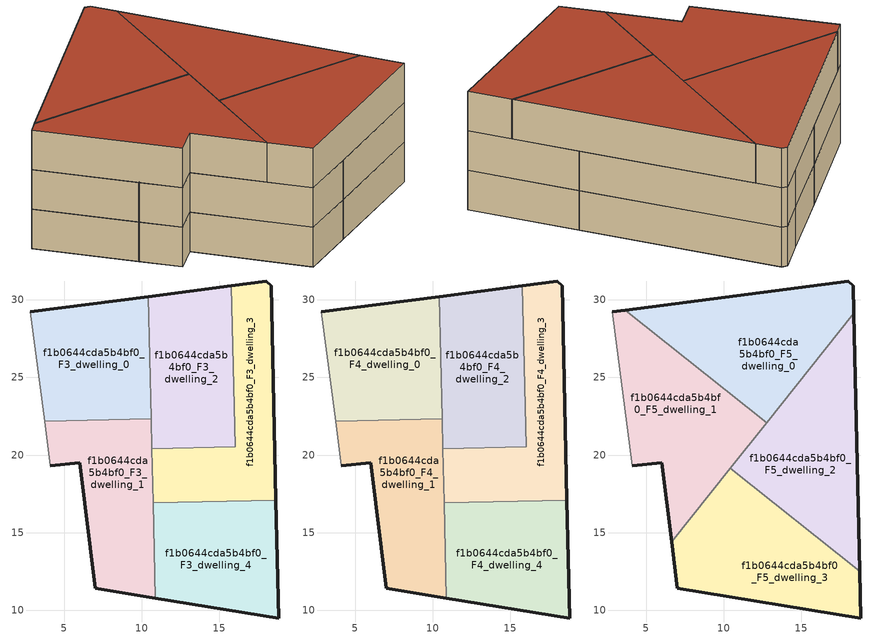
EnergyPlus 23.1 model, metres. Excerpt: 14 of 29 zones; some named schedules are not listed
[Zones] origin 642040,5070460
f1b0644cda5b4bf0_F3_dwelling_0
 floor to f1b0644cda5b4bf0_F2_dwelling_0 (EU_floor_Construction): 10.61,22.33 10.42,30.22 2.82,29.22 3.74,22.17 z9
 wall outside (EU_wall_Construction): 2.82,29.22 10.42,30.22 z9:12
 wall adiabatic (EU_wall_Construction): 3.74,22.17 2.82,29.22 z9:12
 wall to f1b0644cda5b4bf0_F3_dwelling_1 (EU_wall_Construction): 10.61,22.33 3.74,22.17 z9:12
 wall to f1b0644cda5b4bf0_F3_dwelling_2 (EU_wall_Construction): 10.42,30.22 10.61,22.33 z9:12
f1b0644cda5b4bf0_F3_dwelling_1
 floor to f1b0644cda5b4bf0_F2_dwelling_1 (EU_floor_Construction): 10.88,10.78 10.61,22.33 3.74,22.17 4.11,19.31 6.02,19.51 7.02,11.41 z9
 wall outside (EU_wall_Construction): 10.88,10.78 7.02,11.41 6.02,19.51 4.11,19.31 z9:12
 wall adiabatic (EU_wall_Construction): 4.11,19.31 3.74,22.17 z9:12
 wall to f1b0644cda5b4bf0_F3_dwelling_4 (EU_wall_Construction): 10.74,16.92 10.88,10.78 z9:12
 wall to f1b0644cda5b4bf0_F3_dwelling_3 (EU_wall_Construction): 10.65,20.39 10.74,16.92 z9:12
 wall to f1b0644cda5b4bf0_F3_dwelling_2 (EU_wall_Construction): 10.61,22.33 10.65,20.39 z9:12
f1b0644cda5b4bf0_F3_dwelling_2
 floor to f1b0644cda5b4bf0_F2_dwelling_2 (EU_floor_Construction): 16.03,20.52 15.78,30.92 10.42,30.22 10.65,20.39 z9
 wall outside (EU_wall_Construction): 10.42,30.22 15.78,30.92 z9:12
 wall to f1b0644cda5b4bf0_F3_dwelling_3 (EU_wall_Construction): 15.78,30.92 16.03,20.52 10.65,20.39 z9:12
f1b0644cda5b4bf0_F3_dwelling_3
 floor to f1b0644cda5b4bf0_F2_dwelling_3 (EU_floor_Construction): 18.65,17.1 18.33,30.92 18.03,31.22 15.78,30.92 16.03,20.52 10.65,20.39 10.74,16.92 z9
 wall outside (EU_wall_Construction): 15.78,30.92 18.03,31.22 18.33,30.92 18.65,17.1 z9:12
 wall to f1b0644cda5b4bf0_F3_dwelling_4 (EU_wall_Construction): 18.65,17.1 10.74,16.92 z9:12
f1b0644cda5b4bf0_F3_dwelling_4
 floor to f1b0644cda5b4bf0_F2_dwelling_4 (EU_floor_Construction): 18.82,9.5 18.65,17.1 10.74,16.92 10.88,10.78 z9
 wall outside (EU_wall_Construction): 18.65,17.1 18.82,9.5 10.88,10.78 z9:12
f1b0644cda5b4bf0_F4_dwelling_0
 floor to f1b0644cda5b4bf0_F3_dwelling_0 (EU_floor_Construction): 10.61,22.33 10.42,30.22 2.82,29.22 3.74,22.17 z12
 wall outside (EU_wall_Construction): 2.82,29.22 10.42,30.22 z12:15
 wall adiabatic (EU_wall_Construction): 3.74,22.17 2.82,29.22 z12:15
 wall to f1b0644cda5b4bf0_F4_dwelling_1 (EU_wall_Construction): 10.61,22.33 3.74,22.17 z12:15
 wall to f1b0644cda5b4bf0_F4_dwelling_2 (EU_wall_Construction): 10.42,30.22 10.61,22.33 z12:15
 ceiling adiabatic (EU_roof_Construction): 10.57,23.83 10.61,22.33 3.74,22.17 2.82,29.22 3.66,29.33 z15
f1b0644cda5b4bf0_F4_dwelling_1
 floor to f1b0644cda5b4bf0_F3_dwelling_1 (EU_floor_Construction): 10.88,10.78 10.61,22.33 3.74,22.17 4.11,19.31 6.02,19.51 7.02,11.41 z12
 wall outside (EU_wall_Construction): 10.88,10.78 7.02,11.41 6.02,19.51 4.11,19.31 z12:15
 wall adiabatic (EU_wall_Construction): 4.11,19.31 3.74,22.17 z12:15
 wall to f1b0644cda5b4bf0_F4_dwelling_4 (EU_wall_Construction): 10.74,16.92 10.88,10.78 z12:15
 wall to f1b0644cda5b4bf0_F4_dwelling_3 (EU_wall_Construction): 10.65,20.39 10.74,16.92 z12:15
 wall to f1b0644cda5b4bf0_F4_dwelling_2 (EU_wall_Construction): 10.61,22.33 10.65,20.39 z12:15
f1b0644cda5b4bf0_F4_dwelling_2
 floor to f1b0644cda5b4bf0_F3_dwelling_2 (EU_floor_Construction): 16.03,20.52 15.78,30.92 10.42,30.22 10.65,20.39 z12
 wall outside (EU_wall_Construction): 10.42,30.22 15.78,30.92 z12:15
 wall to f1b0644cda5b4bf0_F4_dwelling_3 (EU_wall_Construction): 15.78,30.92 16.03,20.52 10.65,20.39 z12:15
f1b0644cda5b4bf0_F4_dwelling_3
 floor to f1b0644cda5b4bf0_F3_dwelling_3 (EU_floor_Construction): 18.65,17.1 18.33,30.92 18.03,31.22 15.78,30.92 16.03,20.52 10.65,20.39 10.74,16.92 z12
 wall outside (EU_wall_Construction): 15.78,30.92 18.03,31.22 18.33,30.92 18.65,17.1 z12:15
 wall to f1b0644cda5b4bf0_F4_dwelling_4 (EU_wall_Construction): 18.65,17.1 10.74,16.92 z12:15
f1b0644cda5b4bf0_F4_dwelling_4
 floor to f1b0644cda5b4bf0_F3_dwelling_4 (EU_floor_Construction): 18.82,9.5 18.65,17.1 10.74,16.92 10.88,10.78 z12
 wall outside (EU_wall_Construction): 18.65,17.1 18.82,9.5 10.88,10.78 z12:15
f1b0644cda5b4bf0_F5_dwelling_0
 floor to f1b0644cda5b4bf0_F4_dwelling_2 (EU_floor_Construction): 12.76,22.09 15.89,26.03 15.78,30.92 10.42,30.22 10.57,23.83 z15
 floor to f1b0644cda5b4bf0_F4_dwelling_0 (EU_floor_Construction): 10.57,23.83 10.42,30.22 3.66,29.33 z15
 floor to f1b0644cda5b4bf0_F4_dwelling_3 (EU_floor_Construction): 15.89,26.03 18.37,29.14 18.33,30.92 18.03,31.22 15.78,30.92 z15
 wall outside (EU_wall_Construction): 3.66,29.33 18.03,31.22 18.33,30.92 18.37,29.14 z15:18
 wall to f1b0644cda5b4bf0_F5_dwelling_1 (EU_wall_Construction): 12.76,22.09 3.66,29.33 z15:18
 wall to f1b0644cda5b4bf0_F5_dwelling_2 (EU_wall_Construction): 18.37,29.14 12.76,22.09 z15:18
 roof outside (EU_roof_Construction): 18.33,30.92 18.37,29.14 12.76,22.09 3.66,29.33 18.03,31.22 z18
f1b0644cda5b4bf0_F5_dwelling_1
 floor to f1b0644cda5b4bf0_F4_dwelling_3 (EU_floor_Construction): 10.68,19.48 11.42,20.41 10.65,20.39 z15
 floor to f1b0644cda5b4bf0_F4_dwelling_2 (EU_floor_Construction): 11.42,20.41 12.76,22.09 10.57,23.83 10.65,20.39 z15
 floor to f1b0644cda5b4bf0_F4_dwelling_1 (EU_floor_Construction): 6.65,14.42 10.68,19.48 10.61,22.33 3.74,22.17 4.11,19.31 6.02,19.51 z15
 floor adiabatic (EU_floor_Construction): 10.61,22.33 10.57,23.83 3.66,29.33 2.82,29.22 4.11,19.31 3.74,22.17 z15
 wall outside (EU_wall_Construction): 6.65,14.42 6.02,19.51 4.11,19.31 / 2.82,29.22 3.66,29.33 z15:18
 wall adiabatic (EU_wall_Construction): 4.11,19.31 2.82,29.22 z15:18
 wall to f1b0644cda5b4bf0_F5_dwelling_3 (EU_wall_Construction): 10.42,19.16 6.65,14.42 z15:18
 wall to f1b0644cda5b4bf0_F5_dwelling_2 (EU_wall_Construction): 12.76,22.09 10.42,19.16 z15:18
 roof outside (EU_roof_Construction): 12.76,22.09 6.65,14.42 6.02,19.51 4.11,19.31 2.82,29.22 3.66,29.33 z18
f1b0644cda5b4bf0_F5_dwelling_2
 floor to f1b0644cda5b4bf0_F4_dwelling_3 (EU_floor_Construction): 18.65,17.1 18.37,29.14 15.89,26.03 16.03,20.52 11.42,20.41 10.68,19.48 10.69,18.95 13.17,16.97 z15
 floor to f1b0644cda5b4bf0_F4_dwelling_2 (EU_floor_Construction): 16.03,20.52 15.89,26.03 11.42,20.41 z15
 floor to f1b0644cda5b4bf0_F4_dwelling_1 (EU_floor_Construction): 10.69,18.95 10.68,19.48 10.42,19.16 z15
 floor to f1b0644cda5b4bf0_F4_dwelling_4 (EU_floor_Construction): 18.75,12.52 18.65,17.1 13.17,16.97 z15
 wall outside (EU_wall_Construction): 18.37,29.14 18.75,12.52 z15:18
 wall to f1b0644cda5b4bf0_F5_dwelling_3 (EU_wall_Construction): 18.75,12.52 10.42,19.16 z15:18
 roof outside (EU_roof_Construction): 18.37,29.14 18.75,12.52 10.42,19.16 z18
f1b0644cda5b4bf0_F5_dwelling_3
 floor to f1b0644cda5b4bf0_F4_dwelling_1 (EU_floor_Construction): 10.88,10.78 10.69,18.95 10.42,19.16 6.65,14.42 7.02,11.41 z15
 floor to f1b0644cda5b4bf0_F4_dwelling_4 (EU_floor_Construction): 18.82,9.5 18.75,12.52 13.17,16.97 10.74,16.92 10.88,10.78 z15
 floor to f1b0644cda5b4bf0_F4_dwelling_3 (EU_floor_Construction): 13.17,16.97 10.69,18.95 10.74,16.92 z15
 wall outside (EU_wall_Construction): 18.75,12.52 18.82,9.5 7.02,11.41 6.65,14.42 z15:18
 roof outside (EU_roof_Construction): 18.75,12.52 18.82,9.5 7.02,11.41 6.65,14.42 10.42,19.16 z18
[Building]
EU S2 Campaign: North Axis=0; Terrain=City; Solar Distribution=FullExterior
[Site:Location]
Lyon-Bron: Latitude=45.75; Longitude=5; Time Zone=1; Elevation=198
[SizingPeriod:WeatherFileDays]
AnnualSizingPeriod: Begin Month=1; Begin Day of Month=1; End Month=12; End Day of Month=31; Day of Week for Start Day=Monday; Use Weather File Daylight Saving Period=No; Use Weather File Rain and Snow Indicators=No
[MATERIAL]
EU_InternalMass_Material: Roughness=MediumRough; Thickness=0.1; Conductivity=1; Density=1800; Specific Heat=900; Thermal Absorptance=0.9; Solar Absorptance=0.7; Visible Absorptance=0.7
[MATERIAL:NOMASS] Roughness=MediumRough; Thermal Absorptance=0.9; Solar Absorptance=0.7; Visible Absorptance=0.7
Name | Thermal Resistance
EU_wall_NoMass | 0.776494
EU_roof_NoMass | 0.486893
EU_floor_NoMass | 0.421597
[CONSTRUCTION]
EU_wall_Construction: EU_wall_NoMass
EU_roof_Construction: EU_roof_NoMass
EU_floor_Construction: EU_floor_NoMass
EU_InternalMass_Construction: EU_InternalMass_Material
[ZONE] Type=1; Multiplier=1; Ceiling Height=autocalculate; Floor Area=autocalculate; Part of Total Floor Area=Yes
Name | Volume
f1b0644cda5b4bf0_F3_dwelling_0; f1b0644cda5b4bf0_F4_dwelling_0 | 163.017
f1b0644cda5b4bf0_F5_dwelling_0 | 203.779
f1b0644cda5b4bf0_F3_dwelling_1; f1b0644cda5b4bf0_F4_dwelling_1 | 163.036
f1b0644cda5b4bf0_F5_dwelling_1 | 203.747
f1b0644cda5b4bf0_F3_dwelling_2; f1b0644cda5b4bf0_F4_dwelling_2 | 163.005
f1b0644cda5b4bf0_F5_dwelling_2 | 203.767
f1b0644cda5b4bf0_F3_dwelling_3; f1b0644cda5b4bf0_F4_dwelling_3 | 163.02
f1b0644cda5b4bf0_F5_dwelling_3 | 203.766
f1b0644cda5b4bf0_F3_dwelling_4; f1b0644cda5b4bf0_F4_dwelling_4 | 163.022
[INTERNALMASS] Construction=EU_InternalMass_Construction
Name | Zone or ZoneList | Surface Area
f1b0644cda5b4bf0_F3_dwelling_0_EU_InternalMass | f1b0644cda5b4bf0_F3_dwelling_0 | 54.3385
f1b0644cda5b4bf0_F3_dwelling_1_EU_InternalMass | f1b0644cda5b4bf0_F3_dwelling_1 | 54.3452
f1b0644cda5b4bf0_F3_dwelling_2_EU_InternalMass | f1b0644cda5b4bf0_F3_dwelling_2 | 54.3371
f1b0644cda5b4bf0_F3_dwelling_3_EU_InternalMass | f1b0644cda5b4bf0_F3_dwelling_3 | 54.34
f1b0644cda5b4bf0_F3_dwelling_4_EU_InternalMass | f1b0644cda5b4bf0_F3_dwelling_4 | 54.3385
f1b0644cda5b4bf0_F4_dwelling_0_EU_InternalMass | f1b0644cda5b4bf0_F4_dwelling_0 | 54.3385
f1b0644cda5b4bf0_F4_dwelling_1_EU_InternalMass | f1b0644cda5b4bf0_F4_dwelling_1 | 54.3452
f1b0644cda5b4bf0_F4_dwelling_2_EU_InternalMass | f1b0644cda5b4bf0_F4_dwelling_2 | 54.3371
f1b0644cda5b4bf0_F4_dwelling_3_EU_InternalMass | f1b0644cda5b4bf0_F4_dwelling_3 | 54.34
f1b0644cda5b4bf0_F4_dwelling_4_EU_InternalMass | f1b0644cda5b4bf0_F4_dwelling_4 | 54.3385
f1b0644cda5b4bf0_F5_dwelling_0_EU_InternalMass | f1b0644cda5b4bf0_F5_dwelling_0 | 67.9258
f1b0644cda5b4bf0_F5_dwelling_1_EU_InternalMass | f1b0644cda5b4bf0_F5_dwelling_1 | 67.9156
f1b0644cda5b4bf0_F5_dwelling_2_EU_InternalMass | f1b0644cda5b4bf0_F5_dwelling_2 | 67.9246
f1b0644cda5b4bf0_F5_dwelling_3_EU_InternalMass | f1b0644cda5b4bf0_F5_dwelling_3 | 67.9197
[OTHEREQUIPMENT] Fuel Type=Electricity; Design Level Calculation Method=Watts/Area; Power per Zone Floor Area=1; Fraction Latent=0; Fraction Radiant=0; Fraction Lost=0; Carbon Dioxide Generation Rate=0; EndUse Subcategory=EU_Step8_InternalGains
Name | Zone or ZoneList or Space or SpaceList | Schedule
EU_Step8_InternalGain_f1b0644cda5b4bf0_F3_dwelling_0_f000 | f1b0644cda5b4bf0_F3_dwelling_0 | EU_Step8_GainSchedule_f1b0644cda5b4bf0_F3_dwelling_0_f000
EU_Step8_InternalGain_f1b0644cda5b4bf0_F3_dwelling_1_f000 | f1b0644cda5b4bf0_F3_dwelling_1 | EU_Step8_GainSchedule_f1b0644cda5b4bf0_F3_dwelling_1_f000
EU_Step8_InternalGain_f1b0644cda5b4bf0_F3_dwelling_2_f000 | f1b0644cda5b4bf0_F3_dwelling_2 | EU_Step8_GainSchedule_f1b0644cda5b4bf0_F3_dwelling_2_f000
EU_Step8_InternalGain_f1b0644cda5b4bf0_F3_dwelling_3_f000 | f1b0644cda5b4bf0_F3_dwelling_3 | EU_Step8_GainSchedule_f1b0644cda5b4bf0_F3_dwelling_3_f000
EU_Step8_InternalGain_f1b0644cda5b4bf0_F3_dwelling_4_f000 | f1b0644cda5b4bf0_F3_dwelling_4 | EU_Step8_GainSchedule_f1b0644cda5b4bf0_F3_dwelling_4_f000
EU_Step8_InternalGain_f1b0644cda5b4bf0_F4_dwelling_0_f000 | f1b0644cda5b4bf0_F4_dwelling_0 | EU_Step8_GainSchedule_f1b0644cda5b4bf0_F4_dwelling_0_f000
EU_Step8_InternalGain_f1b0644cda5b4bf0_F4_dwelling_1_f000 | f1b0644cda5b4bf0_F4_dwelling_1 | EU_Step8_GainSchedule_f1b0644cda5b4bf0_F4_dwelling_1_f000
EU_Step8_InternalGain_f1b0644cda5b4bf0_F4_dwelling_2_f000 | f1b0644cda5b4bf0_F4_dwelling_2 | EU_Step8_GainSchedule_f1b0644cda5b4bf0_F4_dwelling_2_f000
EU_Step8_InternalGain_f1b0644cda5b4bf0_F4_dwelling_3_f000 | f1b0644cda5b4bf0_F4_dwelling_3 | EU_Step8_GainSchedule_f1b0644cda5b4bf0_F4_dwelling_3_f000
EU_Step8_InternalGain_f1b0644cda5b4bf0_F4_dwelling_4_f000 | f1b0644cda5b4bf0_F4_dwelling_4 | EU_Step8_GainSchedule_f1b0644cda5b4bf0_F4_dwelling_4_f000
EU_Step8_InternalGain_f1b0644cda5b4bf0_F5_dwelling_0_f000 | f1b0644cda5b4bf0_F5_dwelling_0 | EU_Step8_GainSchedule_f1b0644cda5b4bf0_F5_dwelling_0_f000
EU_Step8_InternalGain_f1b0644cda5b4bf0_F5_dwelling_1_f000 | f1b0644cda5b4bf0_F5_dwelling_1 | EU_Step8_GainSchedule_f1b0644cda5b4bf0_F5_dwelling_1_f000
EU_Step8_InternalGain_f1b0644cda5b4bf0_F5_dwelling_2_f000 | f1b0644cda5b4bf0_F5_dwelling_2 | EU_Step8_GainSchedule_f1b0644cda5b4bf0_F5_dwelling_2_f000
EU_Step8_InternalGain_f1b0644cda5b4bf0_F5_dwelling_3_f000 | f1b0644cda5b4bf0_F5_dwelling_3 | EU_Step8_GainSchedule_f1b0644cda5b4bf0_F5_dwelling_3_f000
[ZONEVENTILATION:DESIGNFLOWRATE] Schedule=EU_AlwaysOn; Design Flow Rate Calculation Method=AirChanges/Hour; Air Changes per Hour=0.693814; Ventilation Type=Natural; Fan Pressure Rise=0; Fan Total Efficiency=1; Constant Term Coefficient=1; Temperature Term Coefficient=0; Velocity Term Coefficient=0; Velocity Squared Term Coefficient=0; Minimum Indoor Temperature=-100; Maximum Indoor Temperature=100; Delta Temperature=-100; Minimum Outdoor Temperature=-100; Maximum Outdoor Temperature=100; Maximum Wind Speed=40
Name | Zone or ZoneList or Space or SpaceList
EU_ConstantAir_f1b0644cda5b4bf0_F3_dwelling_0 | f1b0644cda5b4bf0_F3_dwelling_0
EU_ConstantAir_f1b0644cda5b4bf0_F3_dwelling_1 | f1b0644cda5b4bf0_F3_dwelling_1
EU_ConstantAir_f1b0644cda5b4bf0_F3_dwelling_2 | f1b0644cda5b4bf0_F3_dwelling_2
EU_ConstantAir_f1b0644cda5b4bf0_F3_dwelling_3 | f1b0644cda5b4bf0_F3_dwelling_3
EU_ConstantAir_f1b0644cda5b4bf0_F3_dwelling_4 | f1b0644cda5b4bf0_F3_dwelling_4
EU_ConstantAir_f1b0644cda5b4bf0_F4_dwelling_0 | f1b0644cda5b4bf0_F4_dwelling_0
EU_ConstantAir_f1b0644cda5b4bf0_F4_dwelling_1 | f1b0644cda5b4bf0_F4_dwelling_1
EU_ConstantAir_f1b0644cda5b4bf0_F4_dwelling_2 | f1b0644cda5b4bf0_F4_dwelling_2
EU_ConstantAir_f1b0644cda5b4bf0_F4_dwelling_3 | f1b0644cda5b4bf0_F4_dwelling_3
EU_ConstantAir_f1b0644cda5b4bf0_F4_dwelling_4 | f1b0644cda5b4bf0_F4_dwelling_4
EU_ConstantAir_f1b0644cda5b4bf0_F5_dwelling_0 | f1b0644cda5b4bf0_F5_dwelling_0
EU_ConstantAir_f1b0644cda5b4bf0_F5_dwelling_1 | f1b0644cda5b4bf0_F5_dwelling_1
EU_ConstantAir_f1b0644cda5b4bf0_F5_dwelling_2 | f1b0644cda5b4bf0_F5_dwelling_2
EU_ConstantAir_f1b0644cda5b4bf0_F5_dwelling_3 | f1b0644cda5b4bf0_F5_dwelling_3
[HVACTEMPLATE:ZONE:IDEALLOADSAIRSYSTEM] System Availability Schedule=EU_AlwaysOn; Maximum Heating Supply Air Temperature=50; Minimum Cooling Supply Air Temperature=13; Maximum Heating Supply Air Humidity Ratio=0.0156; Minimum Cooling Supply Air Humidity Ratio=0.0077; Heating Limit=NoLimit; Cooling Limit=NoLimit; Heating Availability Schedule=EU_AlwaysOn; Cooling Availability Schedule=EU_CoolingOff; Dehumidification Control Type=ConstantSensibleHeatRatio; Cooling Sensible Heat Ratio=0.7; Dehumidification Setpoint=60; Humidification Control Type=None; Humidification Setpoint=30; Outdoor Air Method=None; Outdoor Air Flow Rate per Person=0.00944; Outdoor Air Flow Rate per Zone Floor Area=0; Outdoor Air Flow Rate per Zone=0; Demand Controlled Ventilation Type=None; Outdoor Air Economizer Type=NoEconomizer; Heat Recovery Type=None; Sensible Heat Recovery Effectiveness=0.7; Latent Heat Recovery Effectiveness=0.65
Name | Template Thermostat
f1b0644cda5b4bf0_F3_dwelling_0 | EU_HeatOnly_f1b0644cda5b4bf0_F3_dwelling_0
f1b0644cda5b4bf0_F3_dwelling_1 | EU_HeatOnly_f1b0644cda5b4bf0_F3_dwelling_1
f1b0644cda5b4bf0_F3_dwelling_2 | EU_HeatOnly_f1b0644cda5b4bf0_F3_dwelling_2
f1b0644cda5b4bf0_F3_dwelling_3 | EU_HeatOnly_f1b0644cda5b4bf0_F3_dwelling_3
f1b0644cda5b4bf0_F3_dwelling_4 | EU_HeatOnly_f1b0644cda5b4bf0_F3_dwelling_4
f1b0644cda5b4bf0_F4_dwelling_0 | EU_HeatOnly_f1b0644cda5b4bf0_F4_dwelling_0
f1b0644cda5b4bf0_F4_dwelling_1 | EU_HeatOnly_f1b0644cda5b4bf0_F4_dwelling_1
f1b0644cda5b4bf0_F4_dwelling_2 | EU_HeatOnly_f1b0644cda5b4bf0_F4_dwelling_2
f1b0644cda5b4bf0_F4_dwelling_3 | EU_HeatOnly_f1b0644cda5b4bf0_F4_dwelling_3
f1b0644cda5b4bf0_F4_dwelling_4 | EU_HeatOnly_f1b0644cda5b4bf0_F4_dwelling_4
f1b0644cda5b4bf0_F5_dwelling_0 | EU_HeatOnly_f1b0644cda5b4bf0_F5_dwelling_0
f1b0644cda5b4bf0_F5_dwelling_1 | EU_HeatOnly_f1b0644cda5b4bf0_F5_dwelling_1
f1b0644cda5b4bf0_F5_dwelling_2 | EU_HeatOnly_f1b0644cda5b4bf0_F5_dwelling_2
f1b0644cda5b4bf0_F5_dwelling_3 | EU_HeatOnly_f1b0644cda5b4bf0_F5_dwelling_3
[SIZING:ZONE] Zone Cooling Design Supply Air Temperature Input Method=SupplyAirTemperature; Zone Cooling Design Supply Air Temperature=13; Zone Heating Design Supply Air Temperature Input Method=SupplyAirTemperature; Zone Heating Design Supply Air Temperature=50; Zone Cooling Design Supply Air Humidity Ratio=0.008; Zone Heating Design Supply Air Humidity Ratio=0.008; Cooling Design Air Flow Method=DesignDay; Cooling Design Air Flow Rate=0; Cooling Minimum Air Flow per Zone Floor Area=0.000762; Cooling Minimum Air Flow=0; Cooling Minimum Air Flow Fraction=0.2; Heating Design Air Flow Method=DesignDay; Heating Design Air Flow Rate=0; Heating Maximum Air Flow per Zone Floor Area=0.002032; Heating Maximum Air Flow=0.141576; Heating Maximum Air Flow Fraction=0.3; Account for Dedicated Outdoor Air System=No; Dedicated Outdoor Air System Control Strategy=NeutralSupplyAir; Dedicated Outdoor Air Low Setpoint Temperature for Design=autosize; Dedicated Outdoor Air High Setpoint Temperature for Design=autosize; Zone Load Sizing Method=Sensible Load Only No Latent Load; Zone Latent Cooling Design Supply Air Humidity Ratio Input Method=HumidityRatioDifference; Zone Cooling Design Supply Air Humidity Ratio Difference=0.005; Zone Latent Heating Design Supply Air Humidity Ratio Input Method=HumidityRatioDifference; Zone Humidification Design Supply Air Humidity Ratio Difference=0.005
f1b0644cda5b4bf0_F3_dwelling_0; f1b0644cda5b4bf0_F3_dwelling_1; f1b0644cda5b4bf0_F3_dwelling_2; f1b0644cda5b4bf0_F3_dwelling_3; f1b0644cda5b4bf0_F3_dwelling_4; f1b0644cda5b4bf0_F4_dwelling_0; f1b0644cda5b4bf0_F4_dwelling_1; f1b0644cda5b4bf0_F4_dwelling_2; f1b0644cda5b4bf0_F4_dwelling_3; f1b0644cda5b4bf0_F4_dwelling_4; f1b0644cda5b4bf0_F5_dwelling_0; f1b0644cda5b4bf0_F5_dwelling_1; f1b0644cda5b4bf0_F5_dwelling_2; f1b0644cda5b4bf0_F5_dwelling_3
[SCHEDULE:FILE] Column Number=1; Rows to Skip at Top=0; Number of Hours of Data=8760; Column Separator=Comma; Interpolate to Timestep=No; Minutes per Item=60; Adjust Schedule for Daylight Savings=Yes
Name | File
EU_Step8_GainSchedule_f1b0644cda5b4bf0_F3_dwelling_0_f000 | ../../schedules/f1b0644cda5b4bf0/f1b0644cda5b4bf0_F3_dwelling_0_f000_gain.csv
EU_Step8_GainSchedule_f1b0644cda5b4bf0_F3_dwelling_1_f000 | ../../schedules/f1b0644cda5b4bf0/f1b0644cda5b4bf0_F3_dwelling_1_f000_gain.csv
EU_Step8_GainSchedule_f1b0644cda5b4bf0_F3_dwelling_2_f000 | ../../schedules/f1b0644cda5b4bf0/f1b0644cda5b4bf0_F3_dwelling_2_f000_gain.csv
EU_Step8_GainSchedule_f1b0644cda5b4bf0_F3_dwelling_3_f000 | ../../schedules/f1b0644cda5b4bf0/f1b0644cda5b4bf0_F3_dwelling_3_f000_gain.csv
EU_Step8_GainSchedule_f1b0644cda5b4bf0_F3_dwelling_4_f000 | ../../schedules/f1b0644cda5b4bf0/f1b0644cda5b4bf0_F3_dwelling_4_f000_gain.csv
EU_Step8_GainSchedule_f1b0644cda5b4bf0_F4_dwelling_0_f000 | ../../schedules/f1b0644cda5b4bf0/f1b0644cda5b4bf0_F4_dwelling_0_f000_gain.csv
EU_Step8_GainSchedule_f1b0644cda5b4bf0_F4_dwelling_1_f000 | ../../schedules/f1b0644cda5b4bf0/f1b0644cda5b4bf0_F4_dwelling_1_f000_gain.csv
EU_Step8_GainSchedule_f1b0644cda5b4bf0_F4_dwelling_2_f000 | ../../schedules/f1b0644cda5b4bf0/f1b0644cda5b4bf0_F4_dwelling_2_f000_gain.csv
